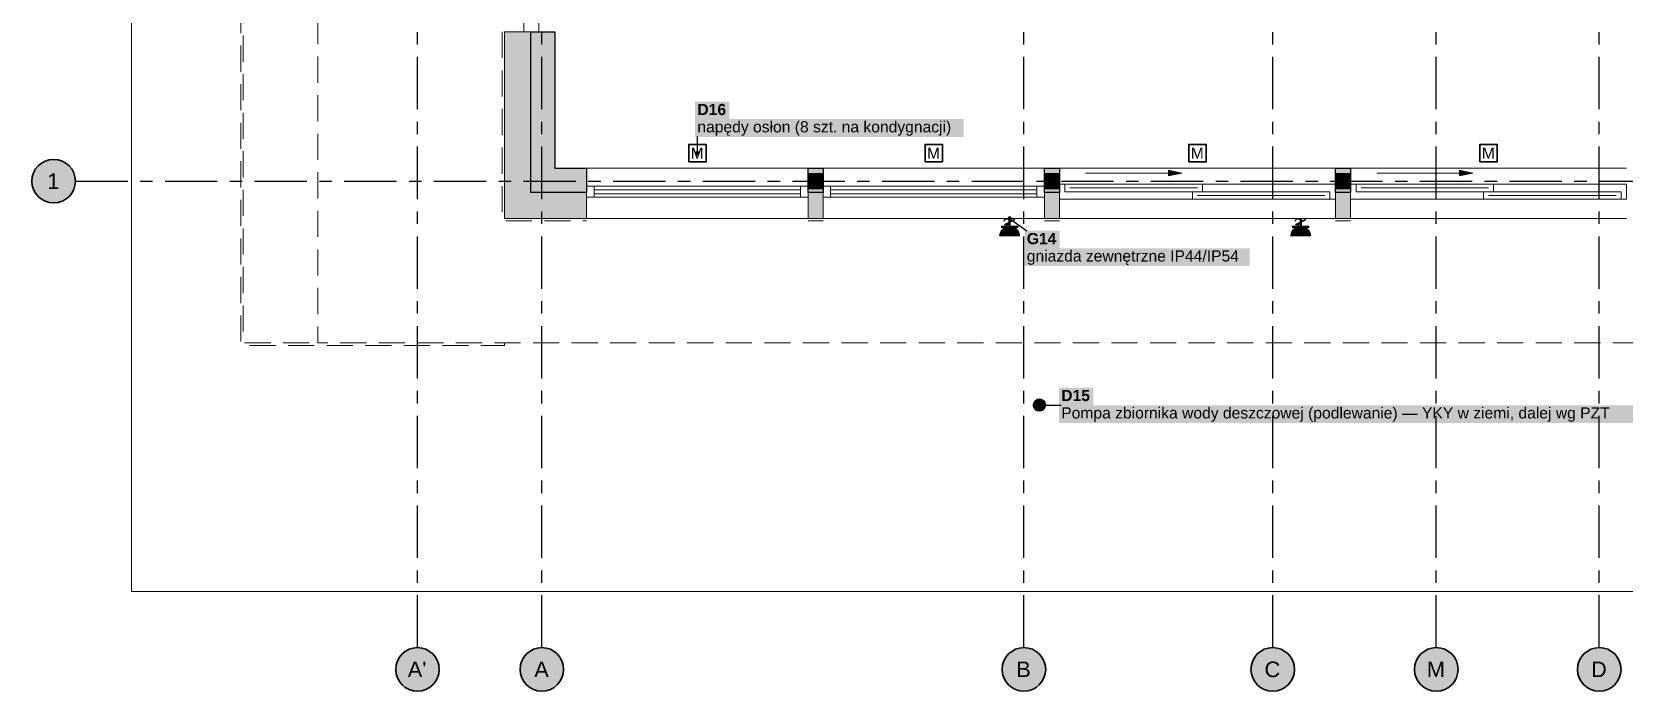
# Model space of a CAD drawing. Header units: metres. Extents: x -4.1 to 21.4, y -4.1 to 11.4.
# Drawn here: x -4.1 to 8.7, y -4.1 to 1.2 of the extents above; entities that cross this region are included whole.
import ezdxf

# ---------------------------------------------------------------- set-up
doc = ezdxf.new("R2010")
doc.units = ezdxf.units.M
doc.linetypes.add('KRESKOWA', pattern=[5.25, 4.2, -1.05])
doc.linetypes.add('PUNKTOWA', pattern=[10.5, 8.4, -1.05, 0, -1.05])
doc.layers.add('A-MASKA', color=7, linetype='Continuous', lineweight=18)
doc.layers.add('E-OPISY', color=2, linetype='Continuous', lineweight=25)
for name, color, linetype, lineweight, true_color in [('E-GNIAZDA', 1, 'Continuous', 35, 0xc00000), ('E-ROZDZIELNICE', 1, 'Continuous', 35, 0xc00000), ('I-OSIE', 8, 'PUNKTOWA', 18, 0x7a7a7a), ('I-PODKLAD', 8, 'Continuous', 18, 0x9a9a9a), ('I-PODKLAD-SCIANY', 8, 'Continuous', 25, 0x6e6e6e), ('I-PODKLAD-WYPELN', 254, 'Continuous', 18, 0xe6e6e6)]:
    doc.layers.add(name, color=color, linetype=linetype, lineweight=lineweight, true_color=true_color)
doc.styles.add('PL_ARIAL', font='arial.ttf')
doc.styles.add('PL_ARIAL_B', font='arialbd.ttf')

msp = doc.modelspace()

# ---------------------------------------------------------------- hatches: boundary and pattern name
at = {"layer": 'A-MASKA', "true_color": 0xffffff}
for points in [[(1.232, 0.494), (1.507, 0.494), (1.507, 0.639), (1.232, 0.639)], [(1.232, 0.355), (3.391, 0.355), (3.391, 0.499), (1.232, 0.499)], [(3.88, -0.544), (4.162, -0.544), (4.162, -0.399), (3.88, -0.399)], [(3.88, -0.683), (5.689, -0.683), (5.689, -0.539), (3.88, -0.539)], [(4.157, -1.806), (4.432, -1.806), (4.432, -1.661), (4.157, -1.661)], [(4.157, -1.945), (8.775, -1.945), (8.775, -1.801), (4.157, -1.801)]]:
    msp.add_hatch(color=7, dxfattribs=at).paths.add_polyline_path(points)
at = {"layer": 'E-GNIAZDA', "true_color": 0x000000}
for points in [[(3.835, -0.443), (3.834, -0.433), (3.832, -0.423), (3.829, -0.414), (3.825, -0.405), (3.82, -0.397), (3.813, -0.389), (3.806, -0.383), (3.798, -0.378), (3.789, -0.373), (3.779, -0.37), (3.77, -0.368), (3.76, -0.368), (3.75, -0.368), (3.741, -0.37), (3.731, -0.373), (3.723, -0.378), (3.714, -0.383), (3.707, -0.389), (3.7, -0.397), (3.695, -0.405), (3.691, -0.414), (3.688, -0.423), (3.686, -0.433), (3.685, -0.443)], [(6.175, -0.443), (6.174, -0.433), (6.172, -0.423), (6.169, -0.414), (6.165, -0.405), (6.16, -0.397), (6.153, -0.389), (6.146, -0.383), (6.137, -0.378), (6.129, -0.373), (6.119, -0.37), (6.11, -0.368), (6.1, -0.368), (6.09, -0.368), (6.081, -0.37), (6.071, -0.373), (6.062, -0.378), (6.054, -0.383), (6.047, -0.389), (6.04, -0.397), (6.035, -0.405), (6.031, -0.414), (6.028, -0.423), (6.026, -0.433), (6.025, -0.443)]]:
    msp.add_hatch(color=7, dxfattribs=at).paths.add_polyline_path(points)
at = {"layer": 'E-OPISY', "true_color": 0x000000}
for points in [[(1.268, 0.225), (1.267, 0.23), (1.265, 0.234), (1.262, 0.237), (1.259, 0.24), (1.255, 0.242), (1.25, 0.242), (1.245, 0.242), (1.241, 0.24), (1.238, 0.237), (1.235, 0.234), (1.233, 0.23), (1.232, 0.225), (1.233, 0.22), (1.235, 0.216), (1.238, 0.213), (1.241, 0.21), (1.245, 0.208), (1.25, 0.207), (1.255, 0.208), (1.259, 0.21), (1.262, 0.213), (1.265, 0.216), (1.267, 0.22)], [(3.778, -0.3), (3.777, -0.295), (3.775, -0.291), (3.772, -0.288), (3.769, -0.285), (3.765, -0.283), (3.76, -0.283), (3.755, -0.283), (3.751, -0.285), (3.748, -0.288), (3.745, -0.291), (3.743, -0.295), (3.743, -0.3), (3.743, -0.305), (3.745, -0.309), (3.748, -0.312), (3.751, -0.315), (3.755, -0.317), (3.76, -0.318), (3.765, -0.317), (3.769, -0.315), (3.772, -0.312), (3.775, -0.309), (3.777, -0.305)], [(4.018, -1.8), (4.017, -1.795), (4.015, -1.791), (4.012, -1.788), (4.009, -1.785), (4.005, -1.783), (4, -1.782), (3.995, -1.783), (3.991, -1.785), (3.988, -1.788), (3.985, -1.791), (3.983, -1.795), (3.982, -1.8), (3.983, -1.805), (3.985, -1.809), (3.988, -1.812), (3.991, -1.815), (3.995, -1.817), (4, -1.818), (4.005, -1.817), (4.009, -1.815), (4.012, -1.812), (4.015, -1.809), (4.017, -1.805)]]:
    msp.add_hatch(color=7, dxfattribs=at).paths.add_polyline_path(points)
at = {"layer": 'E-ROZDZIELNICE', "true_color": 0x000000}
msp.add_hatch(color=7, dxfattribs=at).paths.add_polyline_path([(4.045, -1.8), (4.043, -1.788), (4.039, -1.778), (4.032, -1.768), (4.022, -1.761), (4.012, -1.757), (4, -1.755), (3.988, -1.757), (3.978, -1.761), (3.968, -1.768), (3.961, -1.778), (3.957, -1.788), (3.955, -1.8), (3.957, -1.812), (3.961, -1.823), (3.968, -1.832), (3.978, -1.839), (3.988, -1.843), (4, -1.845), (4.012, -1.843), (4.022, -1.839), (4.032, -1.832), (4.039, -1.823), (4.043, -1.812)])
at = {"layer": 'I-OSIE', "true_color": 0xffffff}
for points in [[(-3.75, 0), (-3.751, 0.023), (-3.756, 0.045), (-3.763, 0.067), (-3.773, 0.087), (-3.786, 0.107), (-3.801, 0.124), (-3.818, 0.139), (-3.837, 0.152), (-3.858, 0.162), (-3.88, 0.169), (-3.902, 0.174), (-3.925, 0.175), (-3.948, 0.174), (-3.97, 0.169), (-3.992, 0.162), (-4.013, 0.152), (-4.032, 0.139), (-4.049, 0.124), (-4.064, 0.107), (-4.077, 0.087), (-4.087, 0.067), (-4.094, 0.045), (-4.099, 0.023), (-4.1, 0), (-4.099, -0.023), (-4.094, -0.045), (-4.087, -0.067), (-4.077, -0.088), (-4.064, -0.107), (-4.049, -0.124), (-4.032, -0.139), (-4.013, -0.152), (-3.992, -0.162), (-3.97, -0.169), (-3.948, -0.174), (-3.925, -0.175), (-3.902, -0.174), (-3.88, -0.169), (-3.858, -0.162), (-3.837, -0.152), (-3.818, -0.139), (-3.801, -0.124), (-3.786, -0.107), (-3.773, -0.088), (-3.763, -0.067), (-3.756, -0.045), (-3.751, -0.023)], [(-0.825, -3.925), (-0.826, -3.902), (-0.831, -3.88), (-0.838, -3.858), (-0.848, -3.837), (-0.861, -3.818), (-0.876, -3.801), (-0.893, -3.786), (-0.913, -3.773), (-0.933, -3.763), (-0.955, -3.756), (-0.977, -3.751), (-1, -3.75), (-1.023, -3.751), (-1.045, -3.756), (-1.067, -3.763), (-1.088, -3.773), (-1.107, -3.786), (-1.124, -3.801), (-1.139, -3.818), (-1.152, -3.837), (-1.162, -3.858), (-1.169, -3.88), (-1.174, -3.902), (-1.175, -3.925), (-1.174, -3.948), (-1.169, -3.97), (-1.162, -3.992), (-1.152, -4.013), (-1.139, -4.032), (-1.124, -4.049), (-1.107, -4.064), (-1.088, -4.077), (-1.067, -4.087), (-1.045, -4.094), (-1.023, -4.099), (-1, -4.1), (-0.977, -4.099), (-0.955, -4.094), (-0.933, -4.087), (-0.913, -4.077), (-0.893, -4.064), (-0.876, -4.049), (-0.861, -4.032), (-0.848, -4.013), (-0.838, -3.992), (-0.831, -3.97), (-0.826, -3.948)], [(0.175, -3.925), (0.174, -3.902), (0.169, -3.88), (0.162, -3.858), (0.152, -3.837), (0.139, -3.818), (0.124, -3.801), (0.107, -3.786), (0.087, -3.773), (0.067, -3.763), (0.045, -3.756), (0.023, -3.751), (0, -3.75), (-0.023, -3.751), (-0.045, -3.756), (-0.067, -3.763), (-0.088, -3.773), (-0.107, -3.786), (-0.124, -3.801), (-0.139, -3.818), (-0.152, -3.837), (-0.162, -3.858), (-0.169, -3.88), (-0.174, -3.902), (-0.175, -3.925), (-0.174, -3.948), (-0.169, -3.97), (-0.162, -3.992), (-0.152, -4.013), (-0.139, -4.032), (-0.124, -4.049), (-0.107, -4.064), (-0.088, -4.077), (-0.067, -4.087), (-0.045, -4.094), (-0.023, -4.099), (0, -4.1), (0.023, -4.099), (0.045, -4.094), (0.067, -4.087), (0.087, -4.077), (0.107, -4.064), (0.124, -4.049), (0.139, -4.032), (0.152, -4.013), (0.162, -3.992), (0.169, -3.97), (0.174, -3.948)], [(4.05, -3.925), (4.049, -3.902), (4.044, -3.88), (4.037, -3.858), (4.027, -3.837), (4.014, -3.818), (3.999, -3.801), (3.982, -3.786), (3.962, -3.773), (3.942, -3.763), (3.92, -3.756), (3.898, -3.751), (3.875, -3.75), (3.852, -3.751), (3.83, -3.756), (3.808, -3.763), (3.788, -3.773), (3.768, -3.786), (3.751, -3.801), (3.736, -3.818), (3.723, -3.837), (3.713, -3.858), (3.706, -3.88), (3.701, -3.902), (3.7, -3.925), (3.701, -3.948), (3.706, -3.97), (3.713, -3.992), (3.723, -4.013), (3.736, -4.032), (3.751, -4.049), (3.768, -4.064), (3.788, -4.077), (3.808, -4.087), (3.83, -4.094), (3.852, -4.099), (3.875, -4.1), (3.898, -4.099), (3.92, -4.094), (3.942, -4.087), (3.962, -4.077), (3.982, -4.064), (3.999, -4.049), (4.014, -4.032), (4.027, -4.013), (4.037, -3.992), (4.044, -3.97), (4.049, -3.948)], [(6.05, -3.925), (6.049, -3.902), (6.044, -3.88), (6.037, -3.858), (6.027, -3.837), (6.014, -3.818), (5.999, -3.801), (5.982, -3.786), (5.962, -3.773), (5.942, -3.763), (5.92, -3.756), (5.898, -3.751), (5.875, -3.75), (5.852, -3.751), (5.83, -3.756), (5.808, -3.763), (5.787, -3.773), (5.768, -3.786), (5.751, -3.801), (5.736, -3.818), (5.723, -3.837), (5.713, -3.858), (5.706, -3.88), (5.701, -3.902), (5.7, -3.925), (5.701, -3.948), (5.706, -3.97), (5.713, -3.992), (5.723, -4.013), (5.736, -4.032), (5.751, -4.049), (5.768, -4.064), (5.787, -4.077), (5.808, -4.087), (5.83, -4.094), (5.852, -4.099), (5.875, -4.1), (5.898, -4.099), (5.92, -4.094), (5.942, -4.087), (5.962, -4.077), (5.982, -4.064), (5.999, -4.049), (6.014, -4.032), (6.027, -4.013), (6.037, -3.992), (6.044, -3.97), (6.049, -3.948)], [(7.365, -3.925), (7.364, -3.902), (7.359, -3.88), (7.352, -3.858), (7.342, -3.837), (7.329, -3.818), (7.314, -3.801), (7.297, -3.786), (7.277, -3.773), (7.257, -3.763), (7.235, -3.756), (7.213, -3.751), (7.19, -3.75), (7.167, -3.751), (7.145, -3.756), (7.123, -3.763), (7.103, -3.773), (7.083, -3.786), (7.066, -3.801), (7.051, -3.818), (7.038, -3.837), (7.028, -3.858), (7.021, -3.88), (7.016, -3.902), (7.015, -3.925), (7.016, -3.948), (7.021, -3.97), (7.028, -3.992), (7.038, -4.013), (7.051, -4.032), (7.066, -4.049), (7.083, -4.064), (7.103, -4.077), (7.123, -4.087), (7.145, -4.094), (7.167, -4.099), (7.19, -4.1), (7.213, -4.099), (7.235, -4.094), (7.257, -4.087), (7.277, -4.077), (7.297, -4.064), (7.314, -4.049), (7.329, -4.032), (7.342, -4.013), (7.352, -3.992), (7.359, -3.97), (7.364, -3.948)], [(8.675, -3.925), (8.674, -3.902), (8.669, -3.88), (8.662, -3.858), (8.652, -3.837), (8.639, -3.818), (8.624, -3.801), (8.607, -3.786), (8.588, -3.773), (8.567, -3.763), (8.545, -3.756), (8.523, -3.751), (8.5, -3.75), (8.477, -3.751), (8.455, -3.756), (8.433, -3.763), (8.412, -3.773), (8.393, -3.786), (8.376, -3.801), (8.361, -3.818), (8.348, -3.837), (8.338, -3.858), (8.331, -3.88), (8.326, -3.902), (8.325, -3.925), (8.326, -3.948), (8.331, -3.97), (8.338, -3.992), (8.348, -4.013), (8.361, -4.032), (8.376, -4.049), (8.393, -4.064), (8.412, -4.077), (8.433, -4.087), (8.455, -4.094), (8.477, -4.099), (8.5, -4.1), (8.523, -4.099), (8.545, -4.094), (8.567, -4.087), (8.588, -4.077), (8.607, -4.064), (8.624, -4.049), (8.639, -4.032), (8.652, -4.013), (8.662, -3.992), (8.669, -3.97), (8.674, -3.948)]]:
    msp.add_hatch(color=7, dxfattribs=at).paths.add_polyline_path(points)
at = {"layer": 'I-PODKLAD-WYPELN', "true_color": 0xe4e4e4}
h = msp.add_hatch(color=7, dxfattribs=at)
h.paths.add_polyline_path([(0.36, -0.09), (0.36, -0.09), (0.36, -0.09), (0.36, -0.09), (0.36, -0.3), (0.36, -0.3), (0.36, -0.3), (-0.3, -0.3), (-0.3, -0.3), (-0.3, -0.3), (-0.3, -0.3), (-0.3, -0.3), (-0.3, 1.2), (-0.3, 1.2), (-0.3, 1.2), (-0.09, 1.2), (-0.09, 1.2), (-0.09, 1.2), (-0.09, 1.2), (-0.09, 1.2), (0.105, 1.2), (0.105, 1.2), (0.105, 1.2), (0.105, 0.105), (0.105, 0.105), (0.105, 0.105), (0.105, 0.105), (0.105, 0.105), (0.36, 0.105), (0.36, 0.105), (0.36, 0.105), (0.36, -0.09)])
h.paths.add_polyline_path([(-0.09, -0.09), (-0.09, -0.09), (-0.09, -0.09), (-0.09, -0.09), (-0.09, -0.09), (-0.09, -0.09)], flags=0)
h.paths.add_polyline_path([(-0.09, 0.09), (-0.09, 0.09), (-0.09, 0.09), (-0.09, 0.09), (-0.09, 0.09)], flags=0)
for points in [[(2.14, -0.3), (2.14, -0.3), (2.14, -0.09), (2.14, -0.09), (2.14, -0.09), (2.14, -0.09), (2.14, -0.09), (2.14, -0.06), (2.14, -0.06), (2.14, -0.06), (2.14, -0.06), (2.14, 0.06), (2.14, 0.06), (2.14, 0.06), (2.14, 0.06), (2.14, 0.105), (2.14, 0.105), (2.14, 0.105), (2.26, 0.105), (2.26, 0.105), (2.26, 0.105), (2.26, 0.06), (2.26, 0.06), (2.26, 0.06), (2.26, 0.06), (2.26, -0.06), (2.26, -0.06), (2.26, -0.06), (2.26, -0.06), (2.26, -0.09), (2.26, -0.09), (2.26, -0.09), (2.26, -0.09), (2.26, -0.09), (2.26, -0.3), (2.26, -0.3), (2.26, -0.3), (2.14, -0.3)], [(4.04, -0.3), (4.04, -0.09), (4.04, -0.09), (4.04, -0.09), (4.04, -0.09), (4.04, -0.09), (4.04, -0.06), (4.04, -0.06), (4.04, -0.06), (4.04, -0.06), (4.04, 0.06), (4.04, 0.06), (4.04, 0.06), (4.04, 0.06), (4.04, 0.105), (4.04, 0.105), (4.04, 0.105), (4.16, 0.105), (4.16, 0.105), (4.16, 0.105), (4.16, 0.06), (4.16, 0.06), (4.16, 0.06), (4.16, 0.06), (4.16, -0.06), (4.16, -0.06), (4.16, -0.06), (4.16, -0.06), (4.16, -0.09), (4.16, -0.09), (4.16, -0.09), (4.16, -0.09), (4.16, -0.09), (4.16, -0.3), (4.16, -0.3), (4.16, -0.3), (4.04, -0.3), (4.04, -0.3)], [(6.38, -0.3), (6.38, -0.3), (6.38, -0.09), (6.38, -0.09), (6.38, -0.09), (6.38, -0.09), (6.38, -0.09), (6.38, -0.06), (6.38, -0.06), (6.38, -0.06), (6.38, -0.06), (6.38, 0.06), (6.38, 0.06), (6.38, 0.06), (6.38, 0.06), (6.38, 0.105), (6.38, 0.105), (6.38, 0.105), (6.5, 0.105), (6.5, 0.105), (6.5, 0.105), (6.5, 0.06), (6.5, 0.06), (6.5, 0.06), (6.5, 0.06), (6.5, -0.06), (6.5, -0.06), (6.5, -0.06), (6.5, -0.06), (6.5, -0.09), (6.5, -0.09), (6.5, -0.09), (6.5, -0.09), (6.5, -0.09), (6.5, -0.3), (6.5, -0.3), (6.5, -0.3), (6.38, -0.3)]]:
    msp.add_hatch(color=7, dxfattribs=at).paths.add_polyline_path(points)
at = {"layer": 'I-PODKLAD-WYPELN', "true_color": 0xcfcfcf}
for points in [[(2.26, -0.06), (2.14, -0.06), (2.14, 0.06), (2.26, 0.06)], [(4.04, -0.06), (4.04, 0.06), (4.16, 0.06), (4.16, -0.06)], [(5.144, 0.065), (5.037, 0.042), (5.037, 0.088)], [(6.38, -0.06), (6.38, 0.06), (6.5, 0.06), (6.5, -0.06)], [(7.484, 0.065), (7.377, 0.042), (7.377, 0.088)]]:
    msp.add_hatch(color=7, dxfattribs=at).paths.add_polyline_path(points)

# ---------------------------------------------------------------- linework, layer by layer
at = {"layer": 'E-GNIAZDA', "lineweight": 35, "ltscale": 0.05}
for points in [[(1.18, 0.155), (1.32, 0.155), (1.32, 0.295), (1.18, 0.295)], [(3.08, 0.155), (3.22, 0.155), (3.22, 0.295), (3.08, 0.295)], [(5.2, 0.155), (5.34, 0.155), (5.34, 0.295), (5.2, 0.295)], [(7.54, 0.155), (7.68, 0.155), (7.68, 0.295), (7.54, 0.295)]]:
    msp.add_lwpolyline(points, close=True, dxfattribs=at)
at = {"layer": 'E-GNIAZDA', "lineweight": 50, "ltscale": 0.05}
for points in [[(3.835, -0.443), (3.834, -0.433), (3.832, -0.423), (3.829, -0.414), (3.825, -0.405), (3.82, -0.397), (3.813, -0.389), (3.806, -0.383), (3.798, -0.378), (3.789, -0.373), (3.779, -0.37), (3.77, -0.368), (3.76, -0.368), (3.75, -0.368), (3.741, -0.37), (3.731, -0.373), (3.723, -0.378), (3.714, -0.383), (3.707, -0.389), (3.7, -0.397), (3.695, -0.405), (3.691, -0.414), (3.688, -0.423), (3.686, -0.433), (3.685, -0.443)], [(3.828, -0.368), (3.693, -0.368)], [(3.76, -0.3), (3.76, -0.368)], [(6.175, -0.443), (6.174, -0.433), (6.172, -0.423), (6.169, -0.414), (6.165, -0.405), (6.16, -0.397), (6.153, -0.389), (6.146, -0.383), (6.137, -0.378), (6.129, -0.373), (6.119, -0.37), (6.11, -0.368), (6.1, -0.368), (6.09, -0.368), (6.081, -0.37), (6.071, -0.373), (6.062, -0.378), (6.054, -0.383), (6.047, -0.389), (6.04, -0.397), (6.035, -0.405), (6.031, -0.414), (6.028, -0.423), (6.026, -0.433), (6.025, -0.443)], [(6.167, -0.368), (6.032, -0.368)], [(6.1, -0.3), (6.1, -0.368)]]:
    msp.add_lwpolyline(points, dxfattribs=at)
at = {"layer": 'E-GNIAZDA', "lineweight": 35, "ltscale": 0.05}
for points in [[(3.802, -0.309), (3.718, -0.351)], [(6.142, -0.309), (6.058, -0.351)]]:
    msp.add_lwpolyline(points, dxfattribs=at)
at = {"layer": 'E-OPISY', "lineweight": 25, "ltscale": 0.05}
for points in [[(1.25, 0.225), (1.25, 0.36)], [(3.76, -0.3), (3.898, -0.399)], [(4, -1.8), (4.175, -1.8)]]:
    msp.add_lwpolyline(points, dxfattribs=at)
at = {"layer": 'E-ROZDZIELNICE', "lineweight": 50, "ltscale": 0.05}
msp.add_circle((4, -1.8), 0.045, dxfattribs=at)
at = {"layer": 'I-OSIE', "linetype": 'PUNKTOWA', "lineweight": 25, "ltscale": 0.050146, "flags": 128}
for points in [[(-1, -3.75), (-1, 11.414)], [(0, -3.75), (0, 11.414)], [(3.875, -3.75), (3.875, 11.414)], [(5.875, -3.75), (5.875, 11.414)], [(7.19, -3.75), (7.19, 11.414)], [(8.5, -3.75), (8.5, 11.414)]]:
    msp.add_lwpolyline(points, dxfattribs=at)
at = {"layer": 'I-OSIE', "linetype": 'PUNKTOWA', "lineweight": 25, "ltscale": 0.050063, "flags": 128}
msp.add_lwpolyline([(-3.75, 0), (21.377, 0)], dxfattribs=at)
at = {"layer": 'I-OSIE', "linetype": 'Continuous', "lineweight": 35, "ltscale": 0.05}
for centre in [(-3.925, 0), (-1, -3.925), (0, -3.925), (3.875, -3.925), (5.875, -3.925), (7.19, -3.925), (8.5, -3.925)]:
    msp.add_circle(centre, 0.175, dxfattribs=at)
at = {"layer": 'I-PODKLAD', "linetype": 'KRESKOWA', "lineweight": 13, "ltscale": 0.05, "flags": 128}
for points in [[(-0.3, -1.3), (-0.3, -1.32), (-2.42, -1.32), (-2.42, 5.445), (-0.32, 5.445), (-0.32, 5.425), (-2.4, 5.425), (-2.4, -1.3), (-1.801, -1.3)], [(13.251, -0.32), (13.8, -0.32), (13.8, -1.3), (-1.8, -1.3), (-1.8, 5.125), (-0.32, 5.125), (-0.32, 3.6)], [(-0.32, 1.2), (-0.32, -0.32), (0.359, -0.32)], [(2.14, -0.32), (2.26, -0.32)], [(4.04, -0.32), (4.16, -0.32)], [(6.38, -0.32), (6.5, -0.32)]]:
    msp.add_lwpolyline(points, dxfattribs=at)
at = {"layer": 'I-PODKLAD', "lineweight": 13, "ltscale": 0.05}
for points in [[(12.3, -0.3), (12.3, -3.3), (-3.3, -3.3), (-3.3, 5.125), (-0.3, 5.125)], [(2.139, 0.105), (0.36, 0.105)], [(4.04, 0.105), (2.26, 0.105)], [(6.38, 0.105), (4.16, 0.105)], [(8.72, 0.105), (6.5, 0.105)], [(0.36, -0.3), (2.139, -0.3)], [(2.26, -0.3), (4.04, -0.3)], [(4.16, -0.3), (6.38, -0.3)], [(6.5, -0.3), (8.72, -0.3)]]:
    msp.add_lwpolyline(points, dxfattribs=at)
at = {"layer": 'I-PODKLAD', "lineweight": 18, "ltscale": 0.05}
for points in [[(-0.025, 3.6), (-0.025, 1.2), (-0.145, 1.2), (-0.145, 3.6)], [(5.144, 0.065), (5.037, 0.042), (5.037, 0.088)], [(7.484, 0.065), (7.377, 0.042), (7.377, 0.088)], [(0.36, -0.04), (2.14, -0.04), (2.14, -0.13), (0.36, -0.13)], [(2.26, -0.04), (4.04, -0.04), (4.04, -0.13), (2.26, -0.13)], [(4.16, -0.025), (6.38, -0.025), (6.38, -0.145), (4.16, -0.145)], [(4.205, -0.085), (5.31, -0.085), (5.31, -0.025), (4.205, -0.025)], [(5.23, -0.145), (6.335, -0.145), (6.335, -0.085), (5.23, -0.085)], [(6.5, -0.025), (8.72, -0.025), (8.72, -0.145), (6.5, -0.145)], [(6.545, -0.085), (7.65, -0.085), (7.65, -0.025), (6.545, -0.025)], [(7.57, -0.145), (8.675, -0.145), (8.675, -0.085), (7.57, -0.085)]]:
    msp.add_lwpolyline(points, close=True, dxfattribs=at)
for points in [[(4.371, 0.065), (5.144, 0.065)], [(6.711, 0.065), (7.484, 0.065)], [(0.42, -0.04), (0.42, -0.13)], [(0.42, -0.069), (2.08, -0.069)], [(0.42, -0.101), (2.08, -0.101)], [(2.08, -0.04), (2.08, -0.13)], [(2.32, -0.04), (2.32, -0.13)], [(2.32, -0.069), (3.98, -0.069)], [(2.32, -0.101), (3.98, -0.101)], [(3.98, -0.04), (3.98, -0.13)], [(4.245, -0.055), (5.27, -0.055)], [(5.27, -0.115), (6.295, -0.115)], [(6.585, -0.055), (7.61, -0.055)], [(7.61, -0.115), (8.635, -0.115)]]:
    msp.add_lwpolyline(points, dxfattribs=at)
at = {"layer": 'I-PODKLAD-SCIANY', "lineweight": 13, "ltscale": 0.05}
for points in [[(-0.3, -0.3), (-0.3, 1.2), (-0.3, 1.2), (-0.3, 1.2), (-0.3, 1.2), (-0.09, 1.2), (-0.09, 1.2), (-0.09, 1.2), (-0.09, 1.2), (-0.09, -0.09), (-0.09, -0.09), (-0.09, -0.09), (-0.09, -0.09), (-0.09, -0.09), (-0.09, -0.09), (-0.09, -0.09), (-0.09, -0.09), (-0.09, -0.09), (-0.09, -0.09), (-0.09, -0.09), (-0.09, -0.09), (-0.09, -0.09), (-0.09, -0.09), (-0.09, -0.09), (-0.09, -0.09), (-0.09, -0.09), (0.36, -0.09), (0.36, -0.09), (0.36, -0.09), (0.36, -0.09), (0.36, -0.3), (0.36, -0.3), (0.36, -0.3), (0.36, -0.3), (-0.3, -0.3), (-0.3, -0.3)], [(2.14, -0.3), (2.14, -0.3), (2.14, -0.3), (2.14, -0.09), (2.14, -0.09), (2.14, -0.09), (2.14, -0.09), (2.26, -0.09), (2.26, -0.09), (2.26, -0.09), (2.26, -0.09), (2.26, -0.09), (2.26, -0.3), (2.26, -0.3), (2.26, -0.3), (2.26, -0.3), (2.14, -0.3)], [(4.04, -0.09), (4.04, -0.09), (4.04, -0.09), (4.16, -0.09), (4.16, -0.09), (4.16, -0.09), (4.16, -0.09), (4.16, -0.3), (4.16, -0.3), (4.16, -0.3), (4.16, -0.3), (4.04, -0.3), (4.04, -0.3), (4.04, -0.3)], [(6.38, -0.09), (6.38, -0.09), (6.38, -0.09), (6.5, -0.09), (6.5, -0.09), (6.5, -0.09), (6.5, -0.3), (6.5, -0.3), (6.5, -0.3), (6.5, -0.3), (6.38, -0.3), (6.38, -0.3), (6.38, -0.3)]]:
    msp.add_lwpolyline(points, close=True, dxfattribs=at)
at = {"layer": 'I-PODKLAD-SCIANY', "lineweight": 25, "ltscale": 0.05}
for points in [[(-0.09, 0.09), (-0.09, 0.09), (-0.09, 1.2), (-0.09, 1.2), (-0.09, 1.2), (-0.09, 1.2), (0.105, 1.2), (0.105, 1.2), (0.105, 1.2), (0.105, 1.2), (0.105, 0.105), (0.105, 0.105), (0.105, 0.105), (0.105, 0.105), (0.105, 0.105), (0.105, 0.105), (0.105, 0.105), (0.105, 0.105), (0.105, 0.105), (0.105, 0.105), (0.105, 0.105), (0.105, 0.105), (0.105, 0.105), (0.105, 0.105), (0.105, 0.105), (0.105, 0.105), (0.105, 0.105), (0.36, 0.105), (0.36, 0.105), (0.36, 0.105), (0.36, 0.105), (0.36, -0.09), (0.36, -0.09), (0.36, -0.09), (0.36, -0.09), (-0.09, -0.09), (-0.09, -0.09), (-0.09, -0.09), (-0.09, -0.09), (-0.09, 0.09), (-0.09, 0.09)], [(2.14, 0.06), (2.14, 0.06), (2.14, 0.06), (2.14, 0.105), (2.14, 0.105), (2.14, 0.105), (2.14, 0.105), (2.26, 0.105), (2.26, 0.105), (2.26, 0.105), (2.26, 0.105), (2.26, 0.06), (2.26, 0.06), (2.26, 0.06), (2.26, 0.06), (2.14, 0.06)], [(2.14, 0.06), (2.14, 0.06), (2.14, 0.06), (2.26, 0.06), (2.26, 0.06), (2.26, 0.06), (2.26, -0.06), (2.26, -0.06), (2.26, -0.06), (2.14, -0.06), (2.14, -0.06), (2.14, -0.06)], [(4.04, 0.105), (4.04, 0.105), (4.04, 0.105), (4.16, 0.105), (4.16, 0.105), (4.16, 0.105), (4.16, 0.06), (4.16, 0.06), (4.16, 0.06), (4.04, 0.06), (4.04, 0.06), (4.04, 0.06)], [(4.04, -0.06), (4.04, -0.06), (4.04, 0.06), (4.04, 0.06), (4.04, 0.06), (4.16, 0.06), (4.16, 0.06), (4.16, 0.06), (4.16, -0.06), (4.16, -0.06), (4.16, -0.06), (4.04, -0.06)], [(6.38, 0.105), (6.38, 0.105), (6.38, 0.105), (6.5, 0.105), (6.5, 0.105), (6.5, 0.105), (6.5, 0.06), (6.5, 0.06), (6.5, 0.06), (6.38, 0.06), (6.38, 0.06), (6.38, 0.06)], [(6.38, -0.06), (6.38, -0.06), (6.38, 0.06), (6.38, 0.06), (6.38, 0.06), (6.5, 0.06), (6.5, 0.06), (6.5, 0.06), (6.5, -0.06), (6.5, -0.06), (6.5, -0.06), (6.38, -0.06)], [(2.14, -0.09), (2.14, -0.09), (2.14, -0.09), (2.14, -0.06), (2.14, -0.06), (2.14, -0.06), (2.14, -0.06), (2.26, -0.06), (2.26, -0.06), (2.26, -0.06), (2.26, -0.06), (2.26, -0.09), (2.26, -0.09), (2.26, -0.09), (2.26, -0.09), (2.14, -0.09)], [(4.04, -0.06), (4.04, -0.06), (4.04, -0.06), (4.16, -0.06), (4.16, -0.06), (4.16, -0.06), (4.16, -0.09), (4.16, -0.09), (4.16, -0.09), (4.04, -0.09), (4.04, -0.09), (4.04, -0.09)], [(6.38, -0.06), (6.38, -0.06), (6.38, -0.06), (6.5, -0.06), (6.5, -0.06), (6.5, -0.06), (6.5, -0.09), (6.5, -0.09), (6.5, -0.09), (6.38, -0.09), (6.38, -0.09), (6.38, -0.09)]]:
    msp.add_lwpolyline(points, close=True, dxfattribs=at)

# ---------------------------------------------------------------- texts
at = {"layer": 'E-GNIAZDA', "style": 'PL_ARIAL'}
for s, p in [('M', (1.196, 0.18)), ('M', (3.096, 0.18)), ('M', (5.216, 0.18)), ('M', (7.556, 0.18)), ('2', (3.703, -0.39)), ('2', (6.043, -0.39))]:
    msp.add_text(s, height=0.09, dxfattribs=at).set_placement(p)
at = {"layer": 'E-OPISY'}
for s, style, p in [('D16', 'PL_ARIAL_B', (1.25, 0.531)), ('napędy osłon (8 szt. na kondygnacji)', 'PL_ARIAL', (1.25, 0.392)), ('G14', 'PL_ARIAL_B', (3.898, -0.507)), ('gniazda zewnętrzne IP44/IP54', 'PL_ARIAL', (3.898, -0.646)), ('D15', 'PL_ARIAL_B', (4.175, -1.768)), ('Pompa zbiornika wody deszczowej (podlewanie) — YKY w ziemi, dalej wg PZT', 'PL_ARIAL', (4.175, -1.908))]:
    msp.add_text(s, height=0.09, dxfattribs=dict(at, style=style)).set_placement(p)
at = {"layer": 'I-OSIE', "style": 'PL_ARIAL'}
for s, p in [('1', (-3.976, -0.062)), ("A'", (-1.078, -3.987)), ('A', (-0.061, -3.987)), ('B', (3.814, -3.987)), ('C', (5.809, -3.987)), ('M', (7.114, -3.987)), ('D', (8.434, -3.987))]:
    msp.add_text(s, height=0.125, dxfattribs=at).set_placement(p)

doc.saveas('drawing.dxf')
